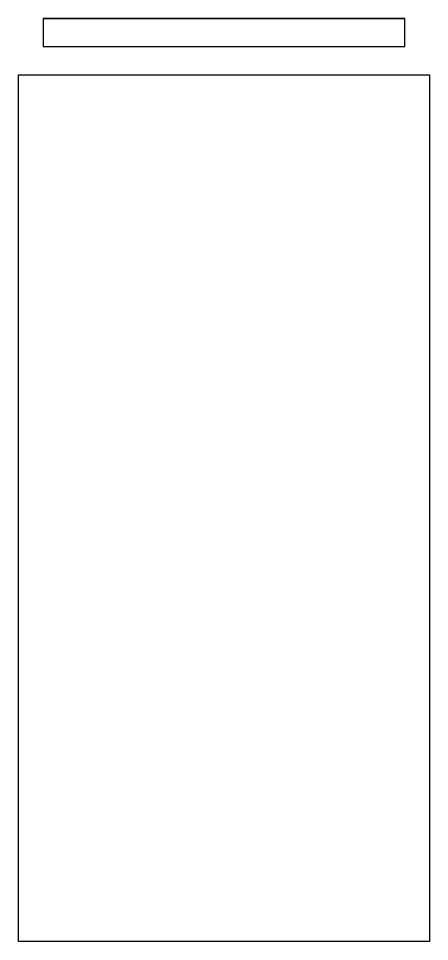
# Model space of a CAD drawing. Header units: millimetres. Extents: x -36.5 to 0, y 13 to 95.
import ezdxf

# ---------------------------------------------------------------- set-up
doc = ezdxf.new("R2010")
doc.units = ezdxf.units.MM
doc.layers.get('0').update_dxf_attribs({"linetype": 'CONTINUOUS'})

msp = doc.modelspace()

# ---------------------------------------------------------------- linework, layer by layer
msp.add_line((-34.317, 95), (-2.183, 95))
for points in [[(-2.183, 95), (-34.317, 95), (-34.317, 92.5), (-2.183, 92.5)], [(0, 90), (0, 13), (-36.5, 13), (-36.5, 90)]]:
    msp.add_lwpolyline(points, close=True)

doc.saveas('drawing.dxf')
